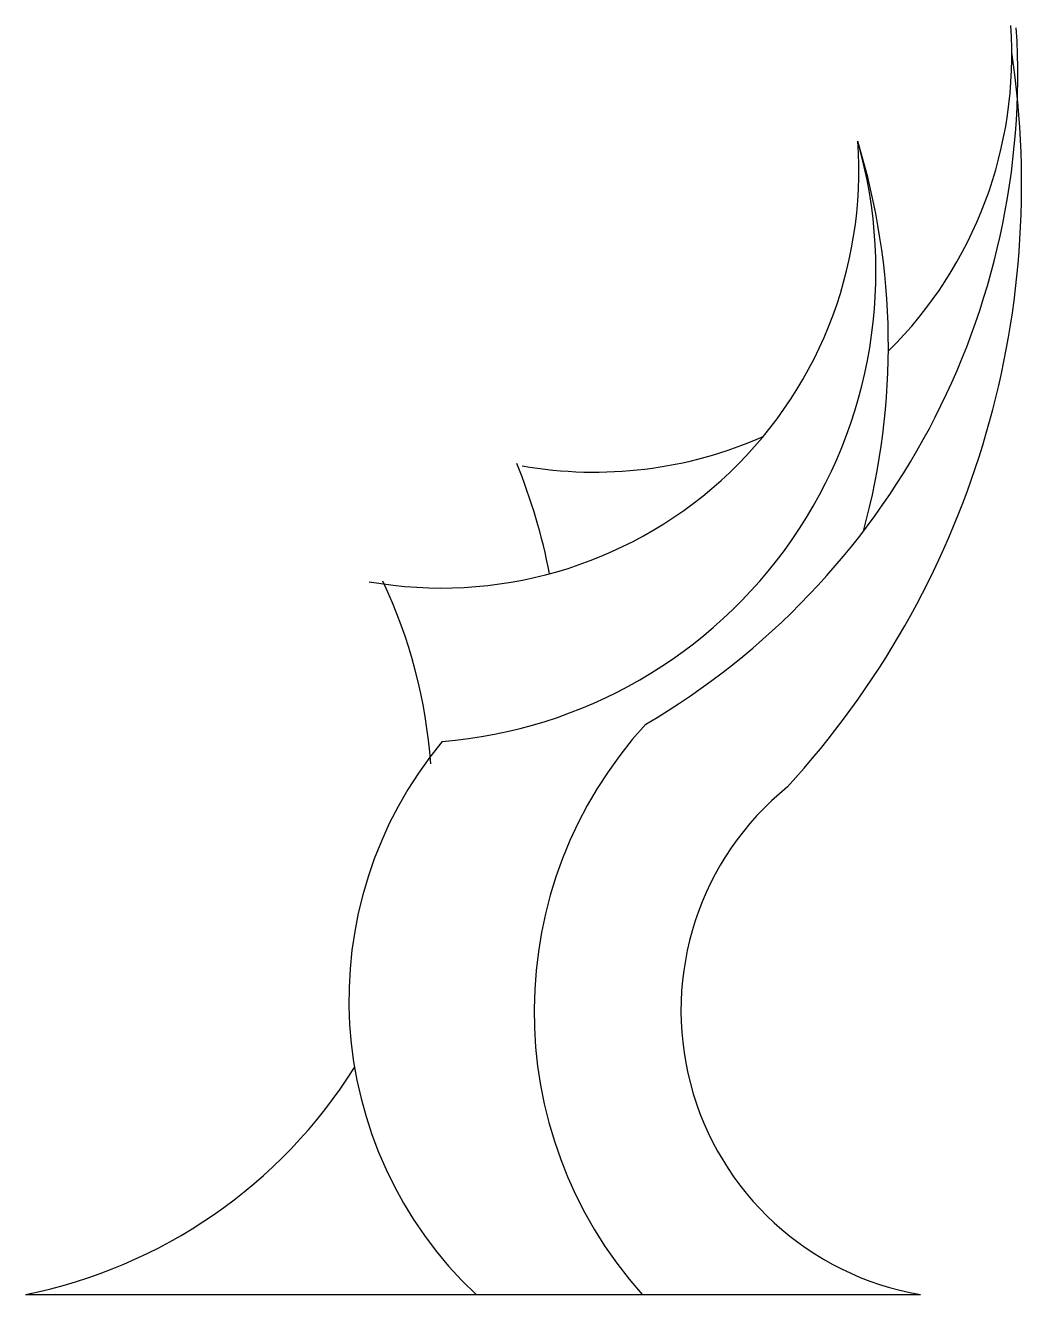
# Model space of a CAD drawing. Header units: metres. Extents: x -0.257 to 0.029, y 0 to 0.365.
import ezdxf

# ---------------------------------------------------------------- set-up
doc = ezdxf.new("R2010")
doc.units = ezdxf.units.M

msp = doc.modelspace()

# ---------------------------------------------------------------- linework, layer by layer
msp.add_line((-0.2570196253910666, 8.881784197001252e-16), (0, 0))
for centre, radius, start, end in [((-0.1887271354503, 0.3506558794943055), 0.2166876625728588, 300.4580265307899, 3.519653897447962), ((-0.09359948040496491, 0.3561931076005651), 0.1198740190844939, 314.8046764022427, 4.061385280441539), ((-0.2270943783077044, 0.3188892577917697), 0.2561672343023226, 317.5153401194856, 8.538860678277432), ((-0.1375508635014597, 0.32290093061882), 0.1198740190844939, 260.0507473400748, 4.061385280441539), ((-0.1483882966603574, 0.2941024225624762), 0.1356367112137051, 274.6895828782266, 15.95696760658469), ((-0.2104630693729277, 0.2725516437709672), 0.201277475441636, 344.6798291709371, 16.99748457352915), ((-0.09359948040496491, 0.3561931076005651), 0.1198740190844939, 260.0507473400748, 293.8472623619412), ((-0.2779033718352437, 0.1735612060838125), 0.1746733808756711, 11.07752565872946, 21.94748140733657), ((-0.2856493621709433, 0.1425154045072388), 0.1453626580313755, 3.942898642800066, 25.43972105181887), ((0.01129407908156921, 0.0813877043601412), 0.1222131265947932, 137.5525915647243, 221.7551681365908), ((-0.04783434051978475, 0.08463805429511417), 0.1162828529711658, 140.2974458702181, 226.7075886239426), ((0.01406111352348205, 0.08161513252676311), 0.08281753902937049, 129.1105636122884, 260.224725022519), ((-0.2856493621709433, 0.1425154045072388), 0.1453626580313755, 281.3588853837706, 327.9097068658521)]:
    msp.add_arc(centre, radius, start, end)

doc.saveas('drawing.dxf')
